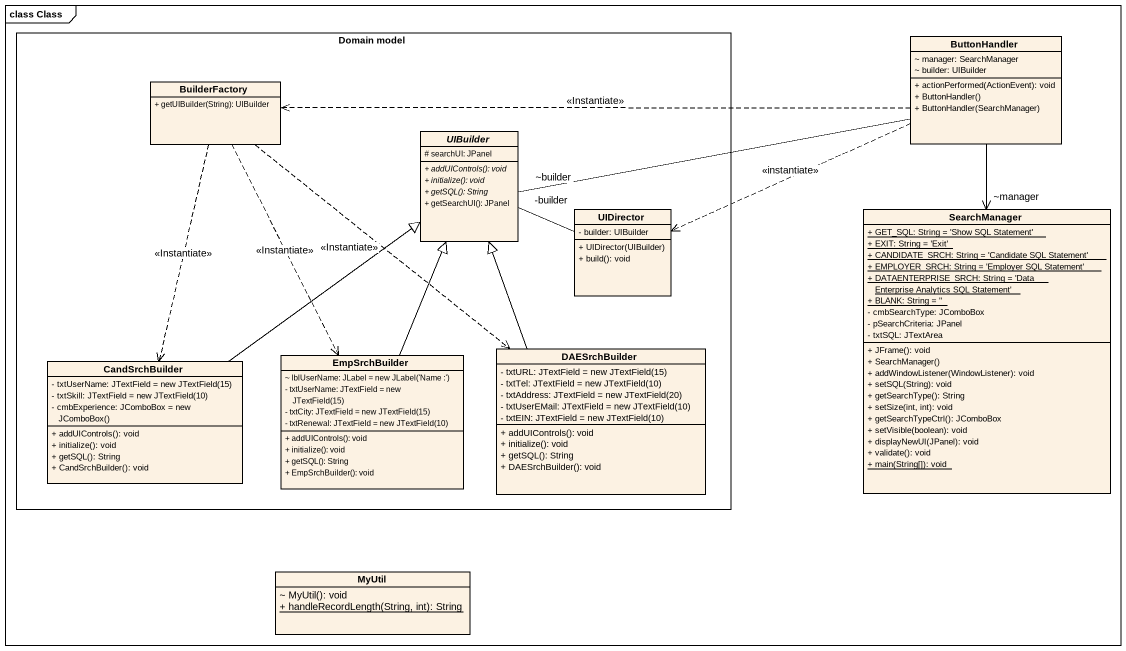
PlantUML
@startuml
mainframe class Class
hide circle
hide empty members
skinparam classAttributeIconSize 0
rectangle "Domain model" as Domain_model {
  class BuilderFactory {
    + getUIBuilder(String): UIBuilder
  }
  abstract class UIBuilder {
    # searchUI: JPanel
    {abstract} + addUIControls(): void
    {abstract} + initialize(): void
    {abstract} + getSQL(): String
    + getSearchUI(): JPanel
  }
  class UIDirector {
    - builder: UIBuilder
    + UIDirector(UIBuilder)
    + build(): void
  }
  class CandSrchBuilder {
    {field} - txtUserName: JTextField = new JTextField(15)
    {field} - txtSkill: JTextField = new JTextField(10)
    {field} - cmbExperience: JComboBox = new JComboBox()
    + addUIControls(): void
    + initialize(): void
    + getSQL(): String
    + CandSrchBuilder(): void
  }
  class EmpSrchBuilder {
    {field} ~ lblUserName: JLabel = new JLabel('Name :')
    {field} - txtUserName: JTextField = new JTextField(15)
    {field} - txtCity: JTextField = new JTextField(15)
    {field} - txtRenewal: JTextField = new JTextField(10)
    + addUIControls(): void
    + initialize(): void
    + getSQL(): String
    + EmpSrchBuilder(): void
  }
  class DAESrchBuilder {
    {field} - txtURL: JTextField = new JTextField(15)
    {field} - txtTel: JTextField = new JTextField(10)
    {field} - txtAddress: JTextField = new JTextField(20)
    {field} - txtUserEMail: JTextField = new JTextField(10)
    {field} - txtEIN: JTextField = new JTextField(10)
    + addUIControls(): void
    + initialize(): void
    + getSQL(): String
    + DAESrchBuilder(): void
  }
}
class ButtonHandler {
  ~ manager: SearchManager
  ~ builder: UIBuilder
  + actionPerformed(ActionEvent): void
  + ButtonHandler()
  + ButtonHandler(SearchManager)
}
class SearchManager {
  {static} + GET_SQL: String = 'Show SQL Statement'
  {static} + EXIT: String = 'Exit'
  {static} + CANDIDATE_SRCH: String = 'Candidate SQL Statement'
  {static} + EMPLOYER_SRCH: String = 'Employer SQL Statement'
  {static} + DATAENTERPRISE_SRCH: String = 'Data Enterprise Analytics SQL Statement'
  {static} + BLANK: String = ''
  - cmbSearchType: JComboBox
  - pSearchCriteria: JPanel
  - txtSQL: JTextArea
  + JFrame(): void
  + SearchManager()
  + addWindowListener(WindowListener): void
  + setSQL(String): void
  + getSearchType(): String
  + setSize(int, int): void
  + getSearchTypeCtrl(): JComboBox
  + setVisible(boolean): void
  + displayNewUI(JPanel): void
  + validate(): void
  {static} + main(String[]): void
}
class MyUtil {
  ~ MyUtil(): void
  {static} + handleRecordLength(String, int): String
}
ButtonHandler .left.> BuilderFactory : <<Instantiate>>
ButtonHandler -left- "~builder" UIBuilder
ButtonHandler .left.> UIDirector : <<instantiate>>
ButtonHandler --> "~manager" SearchManager
BuilderFactory ..> CandSrchBuilder : <<Instantiate>>
BuilderFactory ..> EmpSrchBuilder : <<Instantiate>>
BuilderFactory ..> DAESrchBuilder : <<Instantiate>>
UIDirector -left- "-builder" UIBuilder
CandSrchBuilder -up-|> UIBuilder
EmpSrchBuilder -up-|> UIBuilder
DAESrchBuilder -up-|> UIBuilder
@enduml
